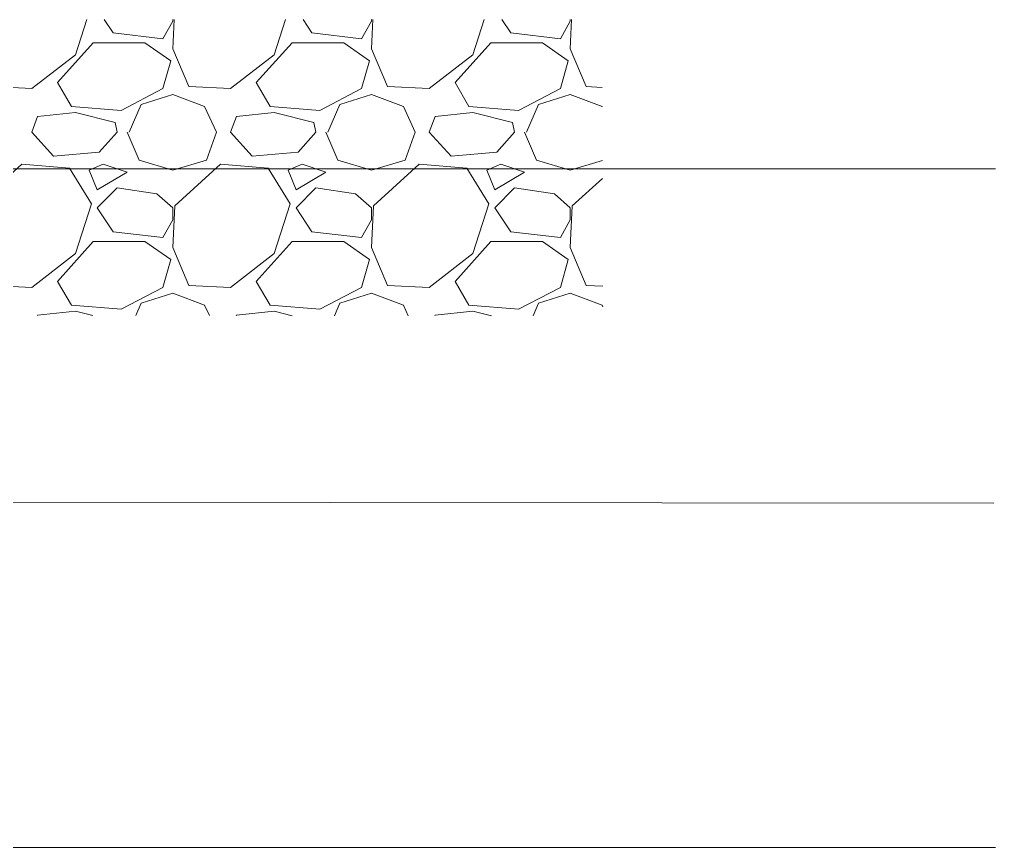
# Model space of a CAD drawing. Header units: millimetres. Extents: x 4229 to 8429, y -1187 to 1783.
# Drawn here: x 7716.8 to 7959.9, y 816.3 to 1022.5 of the extents above; entities that cross this region are included whole.
import ezdxf

# ---------------------------------------------------------------- set-up
doc = ezdxf.new("R2010")
doc.units = ezdxf.units.MM

msp = doc.modelspace()

# ---------------------------------------------------------------- linework, layer by layer
at = {"lineweight": 5}
for p, q in [((7730.71, 1013.69), (7733.52, 1022.48)), ((7737.88, 1022.48), (7740.11, 1019.14)), ((7752.49, 1017.65), (7754.96, 1022.11)), ((7755.31, 1022.48), (7754.96, 1015.18)), ((7754.96, 1022.11), (7754.96, 1022.48)), ((7780.21, 1013.69), (7783.02, 1022.48)), ((7787.39, 1022.48), (7789.61, 1019.14)), ((7801.98, 1017.65), (7804.46, 1022.11)), ((7804.81, 1022.47), (7804.46, 1015.18)), ((7804.46, 1022.11), (7804.46, 1022.47)), ((7829.7, 1013.69), (7832.51, 1022.47)), ((7836.89, 1022.47), (7839.11, 1019.14)), ((7851.48, 1017.65), (7853.96, 1022.11)), ((7854.3, 1022.46), (7853.96, 1015.18)), ((7853.96, 1022.11), (7853.96, 1022.46)), ((7740.11, 1019.14), (7752.49, 1017.65)), ((7789.61, 1019.14), (7801.98, 1017.65)), ((7839.11, 1019.14), (7851.48, 1017.65)), ((7726.25, 1006.77), (7735.16, 1016.66)), ((7735.16, 1016.66), (7748.03, 1016.66)), ((7748.03, 1016.66), (7754.47, 1012.21)), ((7775.75, 1006.77), (7784.66, 1016.66)), ((7784.66, 1016.66), (7797.53, 1016.66)), ((7797.53, 1016.66), (7803.96, 1012.21)), ((7825.25, 1006.77), (7834.16, 1016.66)), ((7834.16, 1016.66), (7847.03, 1016.66)), ((7847.03, 1016.66), (7853.46, 1012.21)), ((7719.82, 1005.28), (7730.71, 1013.69)), ((7754.96, 1015.18), (7758.92, 1005.78)), ((7769.32, 1005.28), (7780.21, 1013.69)), ((7804.46, 1015.18), (7808.42, 1005.78)), ((7818.81, 1005.28), (7829.7, 1013.69)), ((7853.96, 1015.18), (7857.92, 1005.78)), ((7754.47, 1012.21), (7752.49, 1005.28)), ((7803.96, 1012.21), (7801.98, 1005.28)), ((7853.46, 1012.21), (7851.48, 1005.28)), ((7729.72, 1000.83), (7726.25, 1006.77)), ((7779.22, 1000.83), (7775.75, 1006.77)), ((7828.71, 1000.83), (7825.25, 1006.77)), ((7709.43, 1005.78), (7719.82, 1005.28)), ((7752.49, 1005.28), (7742.09, 999.84)), ((7758.92, 1005.78), (7769.32, 1005.28)), ((7801.98, 1005.28), (7791.59, 999.84)), ((7808.42, 1005.78), (7818.81, 1005.28)), ((7851.48, 1005.28), (7841.09, 999.84)), ((7857.92, 1005.78), (7861.88, 1005.59)), ((7747.04, 1001.32), (7754.96, 1003.8)), ((7754.96, 1003.8), (7762.88, 1000.83)), ((7796.54, 1001.32), (7804.46, 1003.8)), ((7804.46, 1003.8), (7812.38, 1000.83)), ((7846.04, 1001.32), (7853.96, 1003.8)), ((7853.96, 1003.8), (7861.87, 1000.83)), ((7730.71, 999.34), (7721.3, 998.35)), ((7742.09, 999.84), (7729.72, 1000.83)), ((7740.61, 996.87), (7730.71, 999.34)), ((7744.07, 994.39), (7747.04, 1001.32)), ((7762.88, 1000.83), (7765.85, 994.39)), ((7780.21, 999.34), (7770.8, 998.35)), ((7791.59, 999.84), (7779.22, 1000.83)), ((7790.1, 996.87), (7780.21, 999.34)), ((7793.57, 994.39), (7796.54, 1001.32)), ((7812.38, 1000.83), (7815.35, 994.39)), ((7829.7, 999.34), (7820.3, 998.35)), ((7841.09, 999.84), (7828.71, 1000.83)), ((7839.6, 996.87), (7829.7, 999.34)), ((7843.07, 994.39), (7846.04, 1001.32)), ((7861.87, 1000.83), (7861.9, 1000.78)), ((7719.82, 994.39), (7721.3, 998.35)), ((7741.1, 994.39), (7740.61, 996.87)), ((7769.32, 994.39), (7770.8, 998.35)), ((7790.6, 994.39), (7790.1, 996.87)), ((7818.81, 994.39), (7820.3, 998.35)), ((7840.1, 994.39), (7839.6, 996.87)), ((7725.26, 988.45), (7719.82, 994.39)), ((7741.1, 994.39), (7736.65, 989.44)), ((7743.58, 994.39), (7746.55, 987.46)), ((7763.38, 987.46), (7765.85, 994.39)), ((7774.76, 988.45), (7769.32, 994.39)), ((7790.6, 994.39), (7786.15, 989.44)), ((7793.07, 994.39), (7796.04, 987.46)), ((7812.87, 987.46), (7815.35, 994.39)), ((7824.26, 988.45), (7818.81, 994.39)), ((7840.1, 994.39), (7835.64, 989.44)), ((7842.57, 994.39), (7845.54, 987.46)), ((7736.65, 989.44), (7725.26, 988.45)), ((7786.15, 989.44), (7774.76, 988.45)), ((7835.64, 989.44), (7824.26, 988.45)), ((7746.55, 987.46), (7754.96, 984.99)), ((7754.96, 984.99), (7763.38, 987.46)), ((7796.04, 987.46), (7804.46, 984.99)), ((7804.46, 984.99), (7812.87, 987.46)), ((7845.54, 987.46), (7853.96, 984.99)), ((7853.96, 984.99), (7861.94, 987.34)), ((7627.09, 985.32), (7959.84, 985.32)), ((7717.34, 986.47), (7705.96, 976.08)), ((7729.22, 985.48), (7717.34, 986.47)), ((7734.67, 976.57), (7729.22, 985.48)), ((7737.64, 986.47), (7734.17, 984.99)), ((7734.17, 984.99), (7736.15, 980.04)), ((7736.15, 980.04), (7743.58, 984.49)), ((7743.58, 984.49), (7737.64, 986.47)), ((7766.84, 986.47), (7755.46, 976.08)), ((7778.72, 985.48), (7766.84, 986.47)), ((7784.17, 976.57), (7778.72, 985.48)), ((7787.14, 986.47), (7783.67, 984.99)), ((7783.67, 984.99), (7785.65, 980.04)), ((7785.65, 980.04), (7793.07, 984.49)), ((7793.07, 984.49), (7787.14, 986.47)), ((7816.34, 986.47), (7804.95, 976.08)), ((7828.22, 985.48), (7816.34, 986.47)), ((7833.66, 976.57), (7828.22, 985.48)), ((7836.63, 986.47), (7833.17, 984.99)), ((7833.17, 984.99), (7835.15, 980.04)), ((7835.15, 980.04), (7842.57, 984.49)), ((7842.57, 984.49), (7836.63, 986.47)), ((7861.96, 982.93), (7854.45, 976.08)), ((7741.1, 980.53), (7736.15, 975.58)), ((7751, 979.05), (7741.1, 980.53)), ((7790.6, 980.53), (7785.65, 975.58)), ((7800.5, 979.05), (7790.6, 980.53)), ((7840.1, 980.53), (7835.15, 975.58)), ((7850, 979.05), (7840.1, 980.53)), ((7754.96, 975.58), (7751, 979.05)), ((7804.46, 975.58), (7800.5, 979.05)), ((7853.96, 975.58), (7850, 979.05)), ((7730.71, 964.2), (7734.67, 976.57)), ((7736.15, 975.58), (7740.11, 969.64)), ((7755.46, 976.08), (7754.96, 965.68)), ((7754.96, 972.61), (7754.96, 975.58)), ((7780.21, 964.2), (7784.17, 976.57)), ((7785.65, 975.58), (7789.61, 969.64)), ((7804.95, 976.08), (7804.46, 965.68)), ((7804.46, 972.61), (7804.46, 975.58)), ((7829.7, 964.2), (7833.66, 976.57)), ((7835.15, 975.58), (7839.11, 969.64)), ((7854.45, 976.08), (7853.96, 965.68)), ((7853.96, 972.61), (7853.96, 975.58)), ((7752.49, 968.16), (7754.96, 972.61)), ((7801.98, 968.16), (7804.46, 972.61)), ((7851.48, 968.16), (7853.96, 972.61)), ((7740.11, 969.64), (7752.49, 968.16)), ((7789.61, 969.64), (7801.98, 968.16)), ((7839.11, 969.64), (7851.48, 968.16)), ((7726.25, 957.27), (7735.16, 967.17)), ((7735.16, 967.17), (7748.03, 967.17)), ((7748.03, 967.17), (7754.47, 962.71)), ((7754.96, 965.68), (7758.92, 956.28)), ((7775.75, 957.27), (7784.66, 967.17)), ((7784.66, 967.17), (7797.53, 967.17)), ((7797.53, 967.17), (7803.96, 962.71)), ((7804.46, 965.68), (7808.42, 956.28)), ((7825.25, 957.27), (7834.16, 967.17)), ((7834.16, 967.17), (7847.03, 967.17)), ((7847.03, 967.17), (7853.46, 962.71)), ((7853.96, 965.68), (7857.92, 956.28)), ((7719.82, 955.78), (7730.71, 964.2)), ((7754.47, 962.71), (7752.49, 955.78)), ((7769.32, 955.78), (7780.21, 964.2)), ((7803.96, 962.71), (7801.98, 955.78)), ((7818.81, 955.78), (7829.7, 964.2)), ((7853.46, 962.71), (7851.48, 955.78)), ((7709.43, 956.28), (7719.82, 955.78)), ((7729.72, 951.33), (7726.25, 957.27)), ((7752.49, 955.78), (7742.09, 950.34)), ((7758.92, 956.28), (7769.32, 955.78)), ((7779.22, 951.33), (7775.75, 957.27)), ((7801.98, 955.78), (7791.59, 950.34)), ((7808.42, 956.28), (7818.81, 955.78)), ((7828.71, 951.33), (7825.25, 957.27)), ((7851.48, 955.78), (7841.09, 950.34)), ((7857.92, 956.28), (7862.05, 956.08)), ((7747.04, 951.82), (7754.96, 954.3)), ((7754.96, 954.3), (7762.88, 951.33)), ((7796.54, 951.82), (7804.46, 954.3)), ((7804.46, 954.3), (7812.38, 951.33)), ((7846.04, 951.82), (7853.96, 954.3)), ((7853.96, 954.3), (7861.87, 951.33)), ((7742.09, 950.34), (7729.72, 951.33)), ((7745.73, 948.76), (7747.04, 951.82)), ((7762.88, 951.33), (7764.08, 948.74)), ((7791.59, 950.34), (7779.22, 951.33)), ((7795.21, 948.71), (7796.54, 951.82)), ((7812.38, 951.33), (7813.59, 948.7)), ((7841.09, 950.34), (7828.71, 951.33)), ((7844.68, 948.67), (7846.04, 951.82)), ((7861.87, 951.33), (7862.07, 950.92)), ((7721.28, 948.78), (7721.3, 948.85)), ((7730.71, 949.84), (7721.3, 948.85)), ((7735.02, 948.77), (7730.71, 949.84)), ((7770.76, 948.73), (7770.8, 948.85)), ((7780.21, 949.84), (7770.8, 948.85)), ((7784.69, 948.72), (7780.21, 949.84)), ((7820.24, 948.69), (7820.3, 948.85)), ((7829.7, 949.84), (7820.3, 948.85)), ((7834.37, 948.68), (7829.7, 949.84)), ((7650.16, 902.39), (7959.46, 902.01)), ((7658.34, 816.28), (7959.86, 816.28))]:
    msp.add_line(p, q, dxfattribs=at)

doc.saveas('drawing.dxf')
